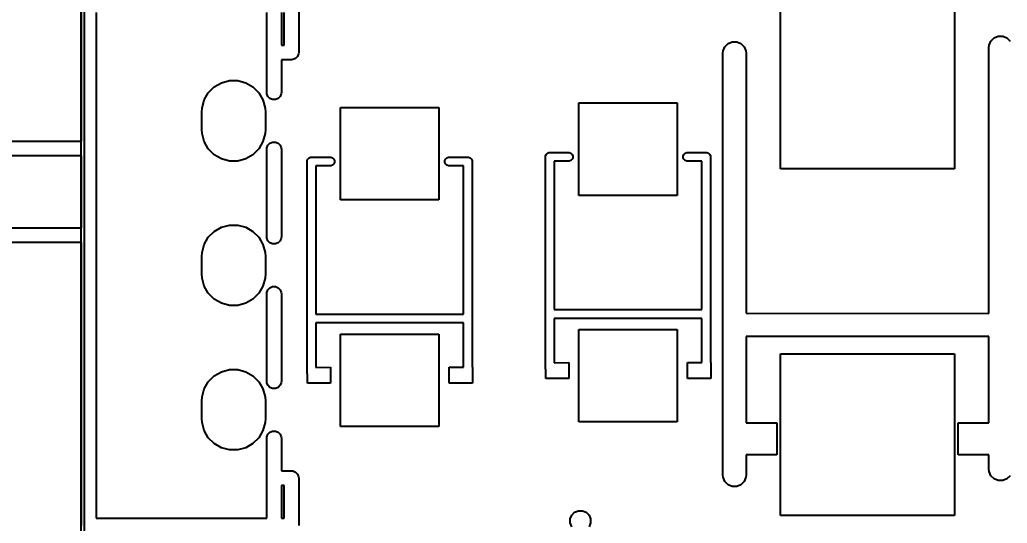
# Model space of a CAD drawing. Extents: x 100 to 191, y -173 to -30.
# Drawn here: x 130.88 to 147.95, y -105.61 to -96.9 of the extents above; entities that cross this region are included whole.
import ezdxf

# ---------------------------------------------------------------- set-up
doc = ezdxf.new("R2010")
doc.units = 0
doc.layers.get('0').update_dxf_attribs({"linetype": 'CONTINUOUS'})
doc.layers.get('Defpoints').update_dxf_attribs({"linetype": 'CONTINUOUS'})
doc.layers.add('BLACK', color=7, linetype='CONTINUOUS')
doc.dimstyles.get("Standard").update_dxf_attribs({"dimtxt": 3, "dimasz": 3, "dimexe": 0.18, "dimexo": 0.0625, "dimgap": 0.09, "dimtad": 0, "dimtih": 1, "dimtoh": 1, "dimzin": 0, "dimdsep": 46, "dimtxsty": 'Standard', "dimcen": 0.09, "dimclrd": 3, "dimclre": 3, "dimclrt": 3, "dimadec": 0, "dimazin": 0, "dimtfac": 1, "dimtofl": 0, "dimtmove": 0, "dimatfit": 3, "dimfxl": 1, "dimtolj": 1, "dimtzin": 0, "dimarcsym": 0})

# ---------------------------------------------------------------- blocks, each defined once
blk = doc.blocks.new('*D15')
at = {"color": 3, "linetype": 'Continuous', "lineweight": -2}
for p, q in [((134.512, -52.396), (105.871, -52.391)), ((106.05, -55.391), (106.042, -106.503)), ((106.033, -160.795), (106.041, -109.683)), ((134.494, -163.8), (105.853, -163.795))]:
    blk.add_line(p, q, dxfattribs=at)
at = {"color": 3, "linetype": 'Continuous'}
for points in [[(105.55, -55.391), (106.55, -55.391), (106.051, -52.391)], [(105.533, -160.795), (106.533, -160.795), (106.033, -163.795)]]:
    blk.add_solid(points, dxfattribs=at)
at = {"layer": 'Defpoints', "color": 0, "linetype": 'Continuous'}
for p in [(134.575, -52.396), (106.033, -163.795), (134.556, -163.8)]:
    blk.add_point(p, dxfattribs=at)
at = {"color": 3, "linetype": 'Continuous', "insert": (106.042, -108.093), "char_height": 3, "attachment_point": 5}
blk.add_mtext('\\A1;111.40', dxfattribs=at)

msp = doc.modelspace()

# ---------------------------------------------------------------- linework, layer by layer
at = {"layer": 'BLACK', "linetype": 'Continuous'}
for p, q in [((131.9407, -158.241995), (131.9407, -51.77095)), ((131.9907, -51.77095), (131.9907, -158.242)), ((131.9475, -98.99607), (131.9475, -96.64557)), ((132.2015, -96.77257), (132.2015, -105.51857)), ((135.1475, -98.15207), (135.1475, -96.77257)), ((135.4015, -96.77257), (135.4015, -97.33557)), ((135.4475, -97.33557), (135.4475, -96.77257)), ((135.7015, -96.64557), (135.7015, -97.46257)), ((144.0295, -99.47507), (144.0295, -96.67607)), ((144.0295, -99.47507), (144.0295, -96.67607)), ((147.0395, -96.67607), (147.0395, -99.47507)), ((147.0395, -96.67607), (147.0395, -99.47507)), ((143.068206, -97.364456), (143.123386, -97.309276)), ((143.123386, -97.309276), (143.195482, -97.279413)), ((143.195482, -97.279413), (143.273518, -97.279413)), ((143.273518, -97.279413), (143.345614, -97.309276)), ((143.345614, -97.309276), (143.400794, -97.364456)), ((147.638343, -97.336552), (147.668206, -97.264456)), ((147.668206, -97.264456), (147.723386, -97.209276)), ((147.723386, -97.209276), (147.795482, -97.179413)), ((147.795482, -97.179413), (147.873518, -97.179413)), ((147.873518, -97.179413), (147.945614, -97.209276)), ((147.945614, -97.209276), (148.000794, -97.264456)), ((135.4015, -97.33557), (135.4475, -97.33557)), ((135.7015, -97.46257), (135.69906, -97.487346)), ((143.0345, -97.47557), (143.038343, -97.436552)), ((143.0345, -104.77557), (143.0345, -97.47557)), ((143.038343, -97.436552), (143.068206, -97.364456)), ((143.400794, -97.364456), (143.430657, -97.436552)), ((143.430657, -97.436552), (143.4345, -97.47557)), ((143.4345, -97.47557), (143.4345, -101.975635)), ((147.6345, -97.37557), (147.638343, -97.336552)), ((147.6345, -101.977004), (147.6345, -97.37557)), ((135.5745, -97.58957), (135.4015, -97.58957)), ((135.4015, -97.58957), (135.4015, -98.15207)), ((135.599276, -97.58713), (135.5745, -97.58957)), ((135.645057, -97.568167), (135.599276, -97.58713)), ((135.680097, -97.533127), (135.645057, -97.568167)), ((135.69906, -97.487346), (135.680097, -97.533127)), ((134.239681, -98.059226), (134.364024, -97.987436)), ((134.364024, -97.987436), (134.502711, -97.950275)), ((134.502711, -97.950275), (134.646289, -97.950275)), ((134.646289, -97.950275), (134.784976, -97.987436)), ((134.784976, -97.987436), (134.909319, -98.059226)), ((134.066366, -98.285094), (134.138156, -98.160751)), ((134.138156, -98.160751), (134.239681, -98.059226)), ((134.909319, -98.059226), (135.010844, -98.160751)), ((135.010844, -98.160751), (135.082634, -98.285094)), ((135.14994, -98.176846), (135.1475, -98.15207)), ((135.4015, -98.15207), (135.39906, -98.176846)), ((134.029205, -98.423781), (134.066366, -98.285094)), ((135.082634, -98.285094), (135.119795, -98.423781)), ((135.168903, -98.222627), (135.14994, -98.176846)), ((135.203943, -98.257667), (135.168903, -98.222627)), ((135.249724, -98.27663), (135.203943, -98.257667)), ((135.299276, -98.27663), (135.249724, -98.27663)), ((135.345057, -98.257667), (135.299276, -98.27663)), ((135.380097, -98.222627), (135.345057, -98.257667)), ((135.39906, -98.176846), (135.380097, -98.222627)), ((134.0245, -98.49557), (134.029205, -98.423781)), ((134.0245, -98.79557), (134.0245, -98.49557)), ((135.119795, -98.423781), (135.1245, -98.49557)), ((135.1245, -98.49557), (135.1245, -98.79557)), ((136.423125, -100.01557), (136.423125, -98.41557)), ((136.423125, -98.41557), (138.123125, -98.41557)), ((136.423125, -100.01557), (136.423125, -98.41557)), ((136.423125, -98.41557), (138.123125, -98.41557)), ((138.123125, -98.41557), (138.123125, -100.01557)), ((138.123125, -98.41557), (138.123125, -100.01557)), ((140.543125, -99.93557), (140.543125, -98.33557)), ((140.543125, -98.33557), (142.243125, -98.33557)), ((140.543125, -99.93557), (140.543125, -98.33557)), ((140.543125, -98.33557), (142.243125, -98.33557)), ((142.243125, -98.33557), (142.243125, -99.93557)), ((142.243125, -98.33557), (142.243125, -99.93557)), ((134.029205, -98.867359), (134.0245, -98.79557)), ((135.1245, -98.79557), (135.119795, -98.867359)), ((130.0745, -98.99607), (131.9475, -98.99607)), ((134.066366, -99.006046), (134.029205, -98.867359)), ((134.138156, -99.130389), (134.066366, -99.006046)), ((135.082634, -99.006046), (135.010844, -99.130389)), ((135.119795, -98.867359), (135.082634, -99.006046)), ((135.203943, -99.033473), (135.249724, -99.01451)), ((135.249724, -99.01451), (135.299276, -99.01451)), ((135.299276, -99.01451), (135.345057, -99.033473)), ((134.239681, -99.231914), (134.138156, -99.130389)), ((135.010844, -99.130389), (134.909319, -99.231914)), ((135.1475, -99.13907), (135.14994, -99.114294)), ((135.1475, -100.65207), (135.1475, -99.13907)), ((135.14994, -99.114294), (135.168903, -99.068513)), ((135.168903, -99.068513), (135.203943, -99.033473)), ((135.345057, -99.033473), (135.380097, -99.068513)), ((135.380097, -99.068513), (135.39906, -99.114294)), ((135.39906, -99.114294), (135.4015, -99.13907)), ((135.4015, -99.13907), (135.4015, -100.65207)), ((131.9475, -99.25007), (130.2015, -99.25007)), ((131.9475, -100.49607), (131.9475, -99.25007)), ((134.364024, -99.303704), (134.239681, -99.231914)), ((134.502711, -99.340865), (134.364024, -99.303704)), ((134.646289, -99.340865), (134.502711, -99.340865)), ((134.784976, -99.303704), (134.646289, -99.340865)), ((134.909319, -99.231914), (134.784976, -99.303704)), ((135.845875, -99.34957), (135.84734, -99.334694)), ((135.845875, -103.00207), (135.845875, -99.34957)), ((135.84734, -99.334694), (135.858725, -99.307208)), ((135.858725, -99.307208), (135.879763, -99.28617)), ((135.879763, -99.28617), (135.907249, -99.274785)), ((135.907249, -99.274785), (135.909786, -99.274785)), ((135.909786, -99.274785), (135.922125, -99.27357)), ((135.922125, -99.27357), (136.243125, -99.27357)), ((136.243125, -99.27357), (136.257952, -99.27503)), ((136.257952, -99.27503), (136.285348, -99.286378)), ((136.285348, -99.286378), (136.306317, -99.307347)), ((136.306317, -99.307347), (136.317665, -99.334743)), ((136.317665, -99.334743), (136.317665, -99.364397)), ((138.228585, -99.334743), (138.239933, -99.307347)), ((138.228585, -99.364397), (138.228585, -99.334743)), ((138.239933, -99.307347), (138.260902, -99.286378)), ((138.260902, -99.286378), (138.288298, -99.27503)), ((138.288298, -99.27503), (138.303125, -99.27357)), ((138.303125, -99.27357), (138.624125, -99.27357)), ((138.624125, -99.27357), (138.636464, -99.274785)), ((138.636464, -99.274785), (138.639001, -99.274785)), ((138.639001, -99.274785), (138.666487, -99.28617)), ((138.666487, -99.28617), (138.687525, -99.307208)), ((138.687525, -99.307208), (138.69891, -99.334694)), ((138.69891, -99.334694), (138.700375, -99.34957)), ((138.700375, -99.34957), (138.700375, -102.90557)), ((139.965875, -99.26957), (139.96734, -99.254694)), ((139.965875, -102.92207), (139.965875, -99.26957)), ((139.96734, -99.254694), (139.978725, -99.227208)), ((139.978725, -99.227208), (139.999763, -99.20617)), ((139.999763, -99.20617), (140.027249, -99.194785)), ((140.027249, -99.194785), (140.029786, -99.194785)), ((140.029786, -99.194785), (140.042125, -99.19357)), ((140.042125, -99.19357), (140.363125, -99.19357)), ((140.363125, -99.34557), (140.118375, -99.34557)), ((140.118375, -99.34557), (140.118375, -101.91132)), ((140.363125, -99.19357), (140.377952, -99.19503)), ((140.377952, -99.34411), (140.363125, -99.34557)), ((140.377952, -99.19503), (140.405348, -99.206378)), ((140.405348, -99.332762), (140.377952, -99.34411)), ((140.405348, -99.206378), (140.426317, -99.227347)), ((140.426317, -99.311793), (140.405348, -99.332762)), ((140.426317, -99.227347), (140.437665, -99.254743)), ((140.437665, -99.284397), (140.426317, -99.311793)), ((140.437665, -99.254743), (140.437665, -99.284397)), ((142.348585, -99.254743), (142.359933, -99.227347)), ((142.348585, -99.284397), (142.348585, -99.254743)), ((142.359933, -99.311793), (142.348585, -99.284397)), ((142.359933, -99.227347), (142.380902, -99.206378)), ((142.380902, -99.332762), (142.359933, -99.311793)), ((142.380902, -99.206378), (142.408298, -99.19503)), ((142.408298, -99.34411), (142.380902, -99.332762)), ((142.408298, -99.19503), (142.423125, -99.19357)), ((142.423125, -99.34557), (142.408298, -99.34411)), ((142.423125, -99.19357), (142.744125, -99.19357)), ((142.667875, -99.34557), (142.423125, -99.34557)), ((142.667875, -101.91132), (142.667875, -99.34557)), ((142.744125, -99.19357), (142.756464, -99.194785)), ((142.756464, -99.194785), (142.759001, -99.194785)), ((142.759001, -99.194785), (142.786487, -99.20617)), ((142.786487, -99.20617), (142.807525, -99.227208)), ((142.807525, -99.227208), (142.81891, -99.254694)), ((142.81891, -99.254694), (142.820375, -99.26957)), ((142.820375, -99.26957), (142.820375, -102.82557)), ((136.243125, -99.42557), (135.998375, -99.42557)), ((135.998375, -99.42557), (135.998375, -101.99132)), ((136.257952, -99.42411), (136.243125, -99.42557)), ((136.285348, -99.412762), (136.257952, -99.42411)), ((136.306317, -99.391793), (136.285348, -99.412762)), ((136.317665, -99.364397), (136.306317, -99.391793)), ((138.239933, -99.391793), (138.228585, -99.364397)), ((138.260902, -99.412762), (138.239933, -99.391793)), ((138.288298, -99.42411), (138.260902, -99.412762)), ((138.303125, -99.42557), (138.288298, -99.42411)), ((138.547875, -99.42557), (138.303125, -99.42557)), ((138.547875, -101.99132), (138.547875, -99.42557)), ((147.0395, -99.47507), (144.0295, -99.47507)), ((147.0395, -99.47507), (144.0295, -99.47507)), ((138.123125, -100.01557), (136.423125, -100.01557)), ((138.123125, -100.01557), (136.423125, -100.01557)), ((142.243125, -99.93557), (140.543125, -99.93557)), ((142.243125, -99.93557), (140.543125, -99.93557)), ((130.2015, -100.49607), (131.9475, -100.49607)), ((134.239681, -100.559226), (134.364024, -100.487436)), ((134.364024, -100.487436), (134.502711, -100.450275)), ((134.502711, -100.450275), (134.646289, -100.450275)), ((134.646289, -100.450275), (134.784976, -100.487436)), ((134.784976, -100.487436), (134.909319, -100.559226)), ((134.066366, -100.785094), (134.138156, -100.660751)), ((134.138156, -100.660751), (134.239681, -100.559226)), ((134.909319, -100.559226), (135.010844, -100.660751)), ((135.010844, -100.660751), (135.082634, -100.785094)), ((135.14994, -100.676846), (135.1475, -100.65207)), ((135.168903, -100.722627), (135.14994, -100.676846)), ((135.203943, -100.757667), (135.168903, -100.722627)), ((135.380097, -100.722627), (135.345057, -100.757667)), ((135.39906, -100.676846), (135.380097, -100.722627)), ((135.4015, -100.65207), (135.39906, -100.676846)), ((131.9475, -100.75007), (130.0745, -100.75007)), ((131.9475, -105.64557), (131.9475, -100.75007)), ((134.029205, -100.923781), (134.066366, -100.785094)), ((135.082634, -100.785094), (135.119795, -100.923781)), ((135.249724, -100.77663), (135.203943, -100.757667)), ((135.299276, -100.77663), (135.249724, -100.77663)), ((135.345057, -100.757667), (135.299276, -100.77663)), ((134.0245, -100.99557), (134.029205, -100.923781)), ((134.0245, -101.29557), (134.0245, -100.99557)), ((135.119795, -100.923781), (135.1245, -100.99557)), ((135.1245, -100.99557), (135.1245, -101.29557)), ((134.029205, -101.367359), (134.0245, -101.29557)), ((134.066366, -101.506046), (134.029205, -101.367359)), ((135.119795, -101.367359), (135.082634, -101.506046)), ((135.1245, -101.29557), (135.119795, -101.367359)), ((134.138156, -101.630389), (134.066366, -101.506046)), ((135.082634, -101.506046), (135.010844, -101.630389)), ((135.14994, -101.614294), (135.168903, -101.568513)), ((135.168903, -101.568513), (135.203943, -101.533473)), ((135.203943, -101.533473), (135.249724, -101.51451)), ((135.249724, -101.51451), (135.299276, -101.51451)), ((135.299276, -101.51451), (135.345057, -101.533473)), ((135.345057, -101.533473), (135.380097, -101.568513)), ((135.380097, -101.568513), (135.39906, -101.614294)), ((134.239681, -101.731914), (134.138156, -101.630389)), ((134.364024, -101.803704), (134.239681, -101.731914)), ((134.909319, -101.731914), (134.784976, -101.803704)), ((135.010844, -101.630389), (134.909319, -101.731914)), ((135.1475, -101.63907), (135.14994, -101.614294)), ((135.1475, -103.15207), (135.1475, -101.63907)), ((135.39906, -101.614294), (135.4015, -101.63907)), ((135.4015, -101.63907), (135.4015, -103.15207)), ((134.502711, -101.840865), (134.364024, -101.803704)), ((134.646289, -101.840865), (134.502711, -101.840865)), ((134.784976, -101.803704), (134.646289, -101.840865)), ((140.118375, -101.91132), (142.667875, -101.91132)), ((135.998375, -101.99132), (138.547875, -101.99132)), ((142.667875, -102.06382), (140.118375, -102.06382)), ((140.118375, -102.06382), (140.118375, -102.831938)), ((142.667875, -102.82557), (142.667875, -102.06382)), ((143.4345, -101.975635), (147.6345, -101.977004)), ((138.547875, -102.14382), (135.998375, -102.14382)), ((135.998375, -102.14382), (135.998375, -102.911938)), ((138.547875, -102.90557), (138.547875, -102.14382)), ((140.543125, -103.85557), (140.543125, -102.25557)), ((140.543125, -102.25557), (142.243125, -102.25557)), ((140.543125, -103.85557), (140.543125, -102.25557)), ((140.543125, -102.25557), (142.243125, -102.25557)), ((142.243125, -102.25557), (142.243125, -103.85557)), ((142.243125, -102.25557), (142.243125, -103.85557)), ((136.423125, -103.93557), (136.423125, -102.33557)), ((136.423125, -102.33557), (138.123125, -102.33557)), ((136.423125, -103.93557), (136.423125, -102.33557)), ((136.423125, -102.33557), (138.123125, -102.33557)), ((138.123125, -102.33557), (138.123125, -103.93557)), ((138.123125, -102.33557), (138.123125, -103.93557)), ((147.6345, -102.377004), (143.4345, -102.375635)), ((143.4345, -102.375635), (143.4345, -103.87357)), ((147.6345, -103.87357), (147.6345, -102.377004)), ((144.0295, -105.47507), (144.0295, -102.67607)), ((144.0295, -102.67607), (147.0395, -102.67607)), ((144.0295, -105.47507), (144.0295, -102.67607)), ((144.0295, -102.67607), (147.0395, -102.67607)), ((147.0395, -102.67607), (147.0395, -105.47507)), ((147.0395, -102.67607), (147.0395, -105.47507)), ((135.998375, -102.911938), (136.253125, -102.90557)), ((136.253125, -102.90557), (136.253125, -103.18557)), ((138.303125, -103.18557), (138.303125, -102.90557)), ((138.303125, -102.90557), (138.547875, -102.90557)), ((138.700375, -102.90557), (138.703125, -102.90557)), ((138.703125, -102.90557), (138.703125, -103.18557)), ((139.96734, -102.936946), (139.965875, -102.92207)), ((139.973125, -102.950912), (139.96734, -102.936946)), ((140.118375, -102.831938), (140.373125, -102.82557)), ((140.373125, -102.82557), (140.373125, -103.10557)), ((142.423125, -103.10557), (142.423125, -102.82557)), ((142.423125, -102.82557), (142.667875, -102.82557)), ((142.820375, -102.82557), (142.823125, -102.82557)), ((142.823125, -102.82557), (142.823125, -103.10557)), ((134.138156, -103.160751), (134.239681, -103.059226)), ((134.239681, -103.059226), (134.364024, -102.987436)), ((134.364024, -102.987436), (134.502711, -102.950275)), ((134.502711, -102.950275), (134.646289, -102.950275)), ((134.646289, -102.950275), (134.784976, -102.987436)), ((134.784976, -102.987436), (134.909319, -103.059226)), ((134.909319, -103.059226), (135.010844, -103.160751)), ((135.84734, -103.016946), (135.845875, -103.00207)), ((135.853125, -103.030912), (135.84734, -103.016946)), ((135.853125, -103.18557), (135.853125, -103.030912)), ((139.973125, -103.10557), (139.973125, -102.950912)), ((140.373125, -103.10557), (139.973125, -103.10557)), ((142.823125, -103.10557), (142.423125, -103.10557)), ((134.066366, -103.285094), (134.138156, -103.160751)), ((135.010844, -103.160751), (135.082634, -103.285094)), ((135.14994, -103.176846), (135.1475, -103.15207)), ((135.168903, -103.222627), (135.14994, -103.176846)), ((135.203943, -103.257667), (135.168903, -103.222627)), ((135.249724, -103.27663), (135.203943, -103.257667)), ((135.299276, -103.27663), (135.249724, -103.27663)), ((135.345057, -103.257667), (135.299276, -103.27663)), ((135.380097, -103.222627), (135.345057, -103.257667)), ((135.39906, -103.176846), (135.380097, -103.222627)), ((135.4015, -103.15207), (135.39906, -103.176846)), ((136.253125, -103.18557), (135.853125, -103.18557)), ((138.703125, -103.18557), (138.303125, -103.18557)), ((134.0245, -103.49557), (134.029205, -103.423781)), ((134.029205, -103.423781), (134.066366, -103.285094)), ((135.082634, -103.285094), (135.119795, -103.423781)), ((135.119795, -103.423781), (135.1245, -103.49557)), ((134.0245, -103.79557), (134.0245, -103.49557)), ((135.1245, -103.49557), (135.1245, -103.79557)), ((134.029205, -103.867359), (134.0245, -103.79557)), ((135.1245, -103.79557), (135.119795, -103.867359)), ((134.066366, -104.006046), (134.029205, -103.867359)), ((135.119795, -103.867359), (135.082634, -104.006046)), ((138.123125, -103.93557), (136.423125, -103.93557)), ((138.123125, -103.93557), (136.423125, -103.93557)), ((142.243125, -103.85557), (140.543125, -103.85557)), ((142.243125, -103.85557), (140.543125, -103.85557)), ((143.4345, -103.87357), (143.9695, -103.87357)), ((143.9695, -103.87357), (143.9695, -104.42357)), ((147.0995, -104.42357), (147.0995, -103.87357)), ((147.0995, -103.87357), (147.6345, -103.87357)), ((134.138156, -104.130389), (134.066366, -104.006046)), ((134.239681, -104.231914), (134.138156, -104.130389)), ((135.010844, -104.130389), (134.909319, -104.231914)), ((135.082634, -104.006046), (135.010844, -104.130389)), ((135.1475, -104.13907), (135.14994, -104.114294)), ((135.14994, -104.114294), (135.168903, -104.068513)), ((135.168903, -104.068513), (135.203943, -104.033473)), ((135.203943, -104.033473), (135.249724, -104.01451)), ((135.249724, -104.01451), (135.299276, -104.01451)), ((135.299276, -104.01451), (135.345057, -104.033473)), ((135.345057, -104.033473), (135.380097, -104.068513)), ((135.380097, -104.068513), (135.39906, -104.114294)), ((135.39906, -104.114294), (135.4015, -104.13907)), ((134.364024, -104.303704), (134.239681, -104.231914)), ((134.502711, -104.340865), (134.364024, -104.303704)), ((134.784976, -104.303704), (134.646289, -104.340865)), ((134.909319, -104.231914), (134.784976, -104.303704)), ((135.1475, -105.51857), (135.1475, -104.13907)), ((135.4015, -104.13907), (135.4015, -104.70157)), ((134.646289, -104.340865), (134.502711, -104.340865)), ((143.9695, -104.42357), (143.4345, -104.42357)), ((143.4345, -104.42357), (143.4345, -104.77557)), ((147.6345, -104.42357), (147.0995, -104.42357)), ((147.6345, -104.67557), (147.6345, -104.42357)), ((135.4015, -104.70157), (135.5745, -104.70157)), ((135.5745, -104.70157), (135.599276, -104.70401)), ((135.599276, -104.70401), (135.645057, -104.722973)), ((135.645057, -104.722973), (135.680097, -104.758013)), ((135.680097, -104.758013), (135.69906, -104.803794)), ((135.69906, -104.803794), (135.7015, -104.82857)), ((143.038343, -104.814588), (143.0345, -104.77557)), ((143.068206, -104.886684), (143.038343, -104.814588)), ((143.430657, -104.814588), (143.400794, -104.886684)), ((143.4345, -104.77557), (143.430657, -104.814588)), ((147.638343, -104.714588), (147.6345, -104.67557)), ((147.668206, -104.786684), (147.638343, -104.714588)), ((147.723386, -104.841864), (147.668206, -104.786684)), ((148.000794, -104.786684), (147.945614, -104.841864)), ((135.4015, -104.95557), (135.4015, -105.51857)), ((135.4475, -104.95557), (135.4015, -104.95557)), ((135.4475, -105.51857), (135.4475, -104.95557)), ((135.7015, -104.82857), (135.7015, -105.64557)), ((143.123386, -104.941864), (143.068206, -104.886684)), ((143.195482, -104.971727), (143.123386, -104.941864)), ((143.273518, -104.971727), (143.195482, -104.971727)), ((143.345614, -104.941864), (143.273518, -104.971727)), ((143.400794, -104.886684), (143.345614, -104.941864)), ((147.795482, -104.871727), (147.723386, -104.841864)), ((147.873518, -104.871727), (147.795482, -104.871727)), ((147.945614, -104.841864), (147.873518, -104.871727)), ((140.393959, -105.533454), (140.420835, -105.468567)), ((140.420835, -105.468567), (140.470497, -105.418905)), ((140.470497, -105.418905), (140.535384, -105.392029)), ((140.535384, -105.392029), (140.605616, -105.392029)), ((140.605616, -105.392029), (140.670503, -105.418905)), ((140.670503, -105.418905), (140.720165, -105.468567)), ((140.720165, -105.468567), (140.747041, -105.533454)), ((147.0395, -105.47507), (144.0295, -105.47507)), ((147.0395, -105.47507), (144.0295, -105.47507)), ((132.2015, -105.51857), (135.1475, -105.51857)), ((135.4015, -105.51857), (135.4475, -105.51857)), ((140.393959, -105.603686), (140.393959, -105.533454)), ((140.420835, -105.668573), (140.393959, -105.603686)), ((140.747041, -105.603686), (140.720165, -105.668573)), ((140.747041, -105.533454), (140.747041, -105.603686))]:
    msp.add_line(p, q, dxfattribs=at)

# ---------------------------------------------------------------- dimensions: what is measured, and where the dimension line sits
at = {"linetype": 'Continuous'}
dim = msp.add_aligned_dim(p1=(134.5745, -52.39557), p2=(134.5565, -163.8), distance=-28.523753, dimstyle='Standard', dxfattribs=at)
dim.commit()
dim.dimension.update_dxf_attribs({"geometry": '*D15', "text_midpoint": (106.041747, -108.093176)})

doc.saveas('drawing.dxf')
